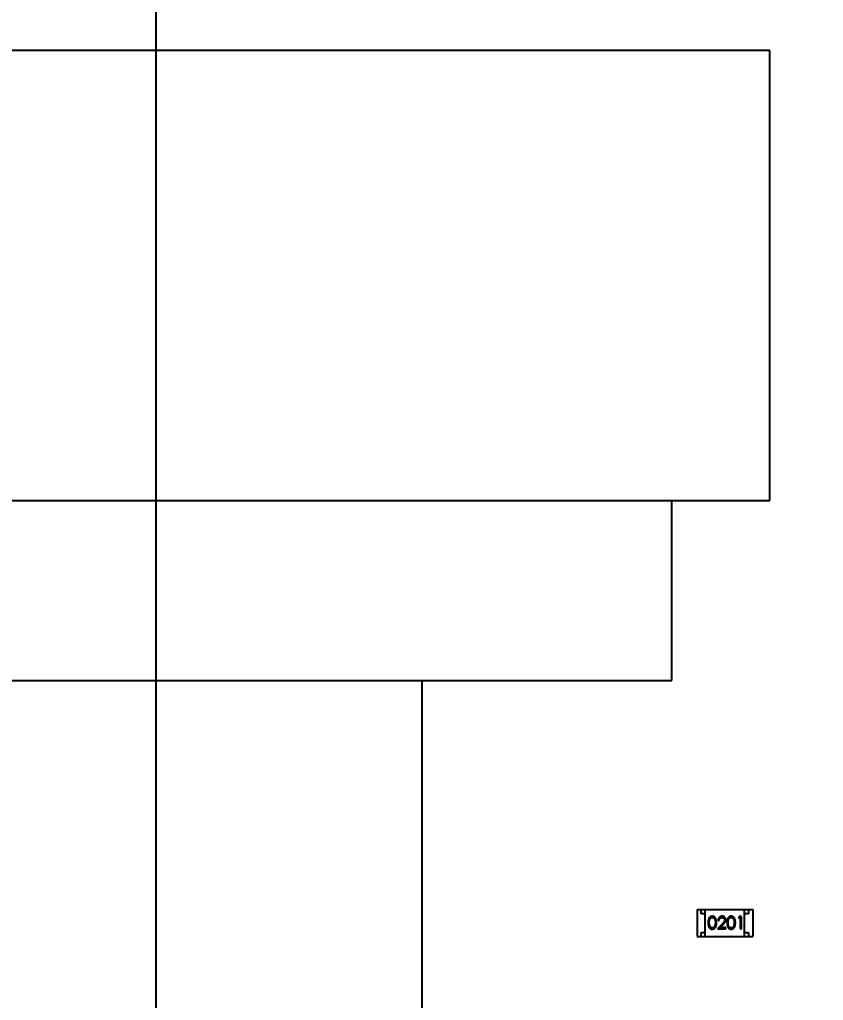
# Model space of a CAD drawing. Header units: inches. Extents: x -13 to 240, y -18 to 126.
# Drawn here: x 196.41 to 206.23, y 70.85 to 82.84 of the extents above; entities that cross this region are included whole.
import ezdxf

# ---------------------------------------------------------------- set-up
doc = ezdxf.new("R2010")
doc.units = ezdxf.units.IN
doc.header["$LTSCALE"] = 1.21
doc.header["$MEASUREMENT"] = 0
doc.header["$PDMODE"] = 3
doc.header["$PDSIZE"] = 0.3125
doc.layers.get('0').update_dxf_attribs({"linetype": 'CONTINUOUS'})
doc.layers.get('Defpoints').update_dxf_attribs({"linetype": 'CONTINUOUS'})
doc.layers.add('DIM', color=3, linetype='CONTINUOUS')
doc.styles.get("Standard").update_dxf_attribs({"font": 'txt', "width": 0.8})
doc.dimstyles.get("Standard").update_dxf_attribs({"dimtxt": 0.15625, "dimasz": 0.1875, "dimexe": 0.125, "dimexo": 0.0625, "dimgap": 0.09, "dimtad": 0, "dimtih": 1, "dimtoh": 1, "dimzin": 4, "dimdsep": 46, "dimtxsty": 'Standard', "dimblk": '_FILLED', "dimblk1": '_FILLED', "dimblk2": '_FILLED', "dimcen": 0.09, "dimazin": 1, "dimtp": 0.01, "dimtm": 0.01, "dimtfac": 1, "dimtofl": 0, "dimtmove": 0, "dimatfit": 3, "dimldrblk": '_FILLED', "dimfxl": 1, "dimtolj": 1, "dimtzin": 4, "dimarcsym": 0})

# ---------------------------------------------------------------- blocks, each defined once
blk = doc.blocks.new('_FILLED')
at = {"color": 0, "linetype": 'ByBlock'}
blk.add_solid([(0, 0), (-1, 0.1667), (-1, -0.1667)], dxfattribs=at)
blk = doc.blocks.new('*D57')
at = {"layer": 'Defpoints', "color": 0}
for p in [(222.327, 99.465), (198.077, 63.466), (232.488, 63.466)]:
    blk.add_point(p, dxfattribs=at)
at = {"layer": 'DIM', "color": 0, "lineweight": -2}
for p, q in [((222.389, 99.465), (232.613, 99.465)), ((232.488, 97.465), (232.488, 84.489)), ((232.488, 65.466), (232.488, 78.442)), ((198.139, 63.466), (232.613, 63.466))]:
    blk.add_line(p, q, dxfattribs=at)
at = {"layer": 'DIM', "color": 0, "lineweight": -2, "xscale": 2, "yscale": 2, "zscale": 2}
for p, rotation in [((232.488, 99.465), 90), ((232.488, 63.466), 270)]:
    blk.add_blockref('_FILLED', p, dxfattribs=dict(at, rotation=rotation))
at = {"layer": 'DIM', "color": 0, "insert": (232.488, 81.466), "char_height": 2, "attachment_point": 5, "rotation": 90}
blk.add_mtext('\\A1;36.00', dxfattribs=at)
blk = doc.blocks.new('*D58')
at = {"layer": 'Defpoints', "color": 0}
for p in [(173.827, 113.835), (173.827, 99.465), (198.077, 63.466)]:
    blk.add_point(p, dxfattribs=at)
at = {"layer": 'DIM', "color": 0, "lineweight": -2}
for p, q in [((173.827, 99.527), (173.827, 113.96)), ((198.077, 63.529), (198.077, 113.96)), ((175.827, 113.835), (182.662, 113.835)), ((196.077, 113.835), (189.242, 113.835))]:
    blk.add_line(p, q, dxfattribs=at)
at = {"layer": 'DIM', "color": 0, "lineweight": -2, "xscale": 2, "yscale": 2, "zscale": 2, "rotation": 180}
blk.add_blockref('_FILLED', (173.827, 113.835), dxfattribs=at)
at = {"layer": 'DIM', "color": 0, "lineweight": -2, "xscale": 2, "yscale": 2, "zscale": 2}
blk.add_blockref('_FILLED', (198.077, 113.835), dxfattribs=at)
at = {"layer": 'DIM', "color": 0, "insert": (185.952, 113.835), "char_height": 2, "attachment_point": 5}
blk.add_mtext('\\A1;24.25', dxfattribs=at)

msp = doc.modelspace()

# ---------------------------------------------------------------- linework, layer by layer
at = {"color": 7, "linetype": 'Continuous'}
for p, q in [((205.577, 82.466), (190.577, 82.466)), ((205.577, 76.966), (205.577, 82.466)), ((190.577, 76.966), (205.577, 76.966)), ((204.377, 74.766), (204.377, 76.966)), ((191.777, 74.766), (204.377, 74.766)), ((201.327, 68.066), (201.327, 74.766)), ((204.687, 71.964), (204.687, 71.634)), ((204.687, 71.964), (205.367, 71.964)), ((204.737, 71.914), (204.737, 71.964)), ((204.787, 71.634), (204.787, 71.964)), ((205.267, 71.634), (205.267, 71.964)), ((205.317, 71.964), (205.317, 71.914)), ((205.367, 71.964), (205.367, 71.634)), ((204.787, 71.914), (204.737, 71.914)), ((204.944, 71.833), (204.957, 71.833)), ((205.201, 71.879), (205.192, 71.864)), ((205.192, 71.864), (205.215, 71.864)), ((205.228, 71.879), (205.201, 71.879)), ((205.215, 71.864), (205.215, 71.729)), ((205.228, 71.729), (205.228, 71.879)), ((205.317, 71.914), (205.267, 71.914)), ((204.911, 71.804), (204.905, 71.766)), ((204.996, 71.791), (204.938, 71.729)), ((204.938, 71.729), (205.04, 71.729)), ((204.97, 71.744), (205.008, 71.785)), ((205.04, 71.744), (204.97, 71.744)), ((205.04, 71.729), (205.04, 71.744)), ((205.142, 71.804), (205.136, 71.766)), ((205.215, 71.729), (205.228, 71.729)), ((204.687, 71.634), (205.367, 71.634)), ((204.737, 71.634), (204.737, 71.684)), ((204.737, 71.684), (204.787, 71.684)), ((205.267, 71.684), (205.317, 71.684)), ((205.317, 71.684), (205.317, 71.634))]:
    msp.add_line(p, q, dxfattribs=at)
for points, knots in [([(204.873, 71.883), (204.872, 71.883), (204.869, 71.883), (204.866, 71.882), (204.862, 71.882), (204.859, 71.881), (204.856, 71.88), (204.853, 71.878), (204.85, 71.877), (204.847, 71.875), (204.844, 71.872), (204.841, 71.87), (204.839, 71.867), (204.836, 71.864), (204.834, 71.861), (204.832, 71.858), (204.83, 71.854), (204.829, 71.85), (204.827, 71.846), (204.826, 71.841), (204.825, 71.836), (204.824, 71.83), (204.823, 71.824), (204.823, 71.818), (204.823, 71.811), (204.823, 71.806), (204.823, 71.804)], [0, 0, 0, 0, 0.033742, 0.066533, 0.099153, 0.13154, 0.164087, 0.196563, 0.229707, 0.263315, 0.297504, 0.331686, 0.366482, 0.4021, 0.438958, 0.476748, 0.515985, 0.556589, 0.599519, 0.645765, 0.695487, 0.748721, 0.805687, 0.866754, 0.931405, 1, 1, 1, 1]), ([(204.836, 71.804), (204.836, 71.806), (204.836, 71.81), (204.836, 71.816), (204.837, 71.821), (204.837, 71.826), (204.838, 71.83), (204.839, 71.835), (204.839, 71.838), (204.841, 71.842), (204.842, 71.845), (204.843, 71.848), (204.845, 71.85), (204.846, 71.853), (204.848, 71.855), (204.85, 71.857), (204.852, 71.859), (204.855, 71.862), (204.859, 71.864), (204.863, 71.866), (204.868, 71.867), (204.871, 71.867), (204.873, 71.868)], [0, 0, 0, 0, 0.073302, 0.142286, 0.206253, 0.266017, 0.321612, 0.372532, 0.419497, 0.462398, 0.502825, 0.541489, 0.579034, 0.615143, 0.650298, 0.684912, 0.718701, 0.752189, 0.817245, 0.879117, 0.939613, 1, 1, 1, 1]), ([(204.924, 71.804), (204.924, 71.806), (204.924, 71.811), (204.924, 71.817), (204.924, 71.824), (204.923, 71.829), (204.922, 71.835), (204.921, 71.84), (204.919, 71.845), (204.918, 71.849), (204.916, 71.853), (204.914, 71.857), (204.912, 71.861), (204.91, 71.864), (204.907, 71.867), (204.905, 71.87), (204.902, 71.872), (204.899, 71.875), (204.896, 71.877), (204.893, 71.878), (204.89, 71.88), (204.887, 71.881), (204.883, 71.882), (204.88, 71.882), (204.876, 71.883), (204.874, 71.883), (204.873, 71.883)], [0, 0, 0, 0, 0.065278, 0.127205, 0.186168, 0.241675, 0.294115, 0.343609, 0.390387, 0.434463, 0.476646, 0.517002, 0.555936, 0.593716, 0.630057, 0.665601, 0.700745, 0.734917, 0.768681, 0.802087, 0.834849, 0.867433, 0.900138, 0.932806, 0.966212, 1, 1, 1, 1]), ([(204.873, 71.868), (204.875, 71.867), (204.878, 71.867), (204.883, 71.866), (204.888, 71.864), (204.891, 71.862), (204.894, 71.859), (204.896, 71.857), (204.898, 71.855), (204.9, 71.853), (204.902, 71.85), (204.903, 71.847), (204.905, 71.844), (204.906, 71.84), (204.907, 71.837), (204.908, 71.833), (204.909, 71.829), (204.91, 71.824), (204.91, 71.819), (204.911, 71.815), (204.911, 71.809), (204.911, 71.806), (204.911, 71.804)], [0, 0, 0, 0, 0.059689, 0.119507, 0.181075, 0.246162, 0.279894, 0.314468, 0.350403, 0.387474, 0.426147, 0.466624, 0.508745, 0.553328, 0.600058, 0.649177, 0.700552, 0.754894, 0.811825, 0.871514, 0.934319, 1, 1, 1, 1]), ([(204.993, 71.883), (204.991, 71.883), (204.988, 71.883), (204.983, 71.882), (204.978, 71.881), (204.974, 71.879), (204.97, 71.877), (204.966, 71.875), (204.962, 71.872), (204.958, 71.869), (204.955, 71.865), (204.952, 71.861), (204.95, 71.857), (204.948, 71.853), (204.946, 71.848), (204.945, 71.843), (204.944, 71.838), (204.944, 71.835), (204.944, 71.833)], [0, 0, 0, 0, 0.06445, 0.126725, 0.187421, 0.247417, 0.306749, 0.366595, 0.427749, 0.490235, 0.553031, 0.614805, 0.676505, 0.738096, 0.801021, 0.864897, 0.931209, 1, 1, 1, 1]), ([(204.957, 71.833), (204.957, 71.834), (204.958, 71.837), (204.958, 71.841), (204.959, 71.844), (204.96, 71.848), (204.962, 71.851), (204.964, 71.853), (204.966, 71.856), (204.968, 71.858), (204.97, 71.861), (204.973, 71.862), (204.976, 71.864), (204.979, 71.865), (204.982, 71.866), (204.985, 71.867), (204.988, 71.867), (204.991, 71.868), (204.992, 71.868)], [0, 0, 0, 0, 0.073648, 0.143686, 0.210962, 0.275557, 0.338064, 0.399311, 0.4594, 0.51934, 0.579024, 0.637809, 0.695959, 0.754122, 0.813113, 0.873453, 0.935561, 1, 1, 1, 1]), ([(204.992, 71.868), (204.993, 71.868), (204.995, 71.867), (204.998, 71.867), (205.002, 71.866), (205.005, 71.865), (205.007, 71.864), (205.01, 71.863), (205.013, 71.861), (205.015, 71.859), (205.017, 71.856), (205.019, 71.854), (205.021, 71.851), (205.022, 71.849), (205.023, 71.846), (205.024, 71.843), (205.024, 71.84), (205.024, 71.838), (205.024, 71.837)], [0, 0, 0, 0, 0.068027, 0.133505, 0.19695, 0.26027, 0.322741, 0.384982, 0.448465, 0.513424, 0.578224, 0.640011, 0.700094, 0.760067, 0.819012, 0.877878, 0.938035, 1, 1, 1, 1]), ([(205.038, 71.838), (205.038, 71.84), (205.038, 71.843), (205.037, 71.847), (205.036, 71.851), (205.035, 71.855), (205.033, 71.859), (205.031, 71.863), (205.028, 71.866), (205.025, 71.87), (205.022, 71.873), (205.019, 71.875), (205.015, 71.878), (205.011, 71.88), (205.007, 71.881), (205.002, 71.882), (204.997, 71.883), (204.994, 71.883), (204.993, 71.883)], [0, 0, 0, 0, 0.06271, 0.123347, 0.183401, 0.242828, 0.302097, 0.36242, 0.423725, 0.487032, 0.550491, 0.612709, 0.674265, 0.73617, 0.799211, 0.863483, 0.930525, 1, 1, 1, 1]), ([(205.024, 71.837), (205.024, 71.836), (205.024, 71.832), (205.023, 71.827), (205.022, 71.823), (205.02, 71.819), (205.018, 71.816), (205.016, 71.813), (205.013, 71.81), (205.011, 71.807), (205.008, 71.803), (205.004, 71.8), (205, 71.795), (204.998, 71.793), (204.996, 71.791)], [0, 0, 0, 0, 0.088014, 0.174976, 0.2638, 0.355443, 0.406413, 0.465519, 0.533076, 0.609353, 0.693899, 0.787171, 0.889197, 1, 1, 1, 1]), ([(205.008, 71.785), (205.009, 71.786), (205.012, 71.789), (205.016, 71.793), (205.019, 71.798), (205.022, 71.801), (205.025, 71.805), (205.028, 71.808), (205.03, 71.812), (205.032, 71.815), (205.035, 71.82), (205.036, 71.826), (205.038, 71.832), (205.038, 71.836), (205.038, 71.838)], [0, 0, 0, 0, 0.09953, 0.192079, 0.277712, 0.357454, 0.429648, 0.495771, 0.555538, 0.608657, 0.707578, 0.804328, 0.901298, 1, 1, 1, 1]), ([(205.103, 71.883), (205.102, 71.883), (205.1, 71.883), (205.096, 71.882), (205.093, 71.882), (205.09, 71.881), (205.087, 71.88), (205.083, 71.878), (205.08, 71.877), (205.078, 71.875), (205.075, 71.872), (205.072, 71.87), (205.07, 71.867), (205.067, 71.864), (205.065, 71.861), (205.063, 71.858), (205.061, 71.854), (205.06, 71.85), (205.058, 71.846), (205.057, 71.841), (205.056, 71.836), (205.055, 71.83), (205.054, 71.824), (205.054, 71.818), (205.053, 71.811), (205.053, 71.806), (205.053, 71.804)], [0, 0, 0, 0, 0.033742, 0.066533, 0.099153, 0.13154, 0.164087, 0.196563, 0.229707, 0.263315, 0.297504, 0.331686, 0.366482, 0.4021, 0.438958, 0.476748, 0.515985, 0.556589, 0.599519, 0.645765, 0.695487, 0.748721, 0.805687, 0.866754, 0.931405, 1, 1, 1, 1]), ([(205.067, 71.804), (205.067, 71.806), (205.067, 71.81), (205.067, 71.816), (205.067, 71.821), (205.068, 71.826), (205.069, 71.83), (205.069, 71.835), (205.07, 71.838), (205.071, 71.842), (205.073, 71.845), (205.074, 71.848), (205.075, 71.85), (205.077, 71.853), (205.079, 71.855), (205.081, 71.857), (205.083, 71.859), (205.086, 71.862), (205.089, 71.864), (205.094, 71.866), (205.099, 71.867), (205.102, 71.867), (205.104, 71.868)], [0, 0, 0, 0, 0.073302, 0.142286, 0.206253, 0.266017, 0.321612, 0.372532, 0.419497, 0.462398, 0.502825, 0.541489, 0.579034, 0.615143, 0.650298, 0.684912, 0.718701, 0.752189, 0.817245, 0.879117, 0.939613, 1, 1, 1, 1]), ([(205.155, 71.804), (205.155, 71.806), (205.155, 71.811), (205.155, 71.817), (205.154, 71.824), (205.154, 71.829), (205.153, 71.835), (205.151, 71.84), (205.15, 71.845), (205.148, 71.849), (205.147, 71.853), (205.145, 71.857), (205.143, 71.861), (205.14, 71.864), (205.138, 71.867), (205.135, 71.87), (205.133, 71.872), (205.13, 71.875), (205.127, 71.877), (205.124, 71.878), (205.121, 71.88), (205.117, 71.881), (205.114, 71.882), (205.111, 71.882), (205.107, 71.883), (205.105, 71.883), (205.103, 71.883)], [0, 0, 0, 0, 0.065278, 0.127205, 0.186168, 0.241675, 0.294115, 0.343609, 0.390387, 0.434463, 0.476646, 0.517002, 0.555936, 0.593716, 0.630057, 0.665601, 0.700745, 0.734917, 0.768681, 0.802087, 0.834849, 0.867433, 0.900138, 0.932806, 0.966212, 1, 1, 1, 1]), ([(205.104, 71.868), (205.106, 71.867), (205.109, 71.867), (205.114, 71.866), (205.118, 71.864), (205.122, 71.862), (205.125, 71.859), (205.127, 71.857), (205.129, 71.855), (205.131, 71.853), (205.132, 71.85), (205.134, 71.847), (205.135, 71.844), (205.137, 71.84), (205.138, 71.837), (205.139, 71.833), (205.14, 71.829), (205.141, 71.824), (205.141, 71.819), (205.142, 71.815), (205.142, 71.809), (205.142, 71.806), (205.142, 71.804)], [0, 0, 0, 0, 0.059689, 0.119507, 0.181075, 0.246162, 0.279894, 0.314468, 0.350403, 0.387474, 0.426147, 0.466624, 0.508745, 0.553328, 0.600058, 0.649177, 0.700552, 0.754894, 0.811825, 0.871514, 0.934319, 1, 1, 1, 1]), ([(204.823, 71.804), (204.823, 71.802), (204.823, 71.797), (204.823, 71.79), (204.823, 71.784), (204.824, 71.778), (204.825, 71.772), (204.826, 71.767), (204.827, 71.763), (204.829, 71.758), (204.831, 71.754), (204.832, 71.75), (204.834, 71.747), (204.837, 71.744), (204.839, 71.741), (204.841, 71.738), (204.844, 71.736), (204.847, 71.733), (204.85, 71.732), (204.853, 71.73), (204.856, 71.728), (204.859, 71.727), (204.862, 71.726), (204.866, 71.726), (204.869, 71.725), (204.872, 71.725), (204.873, 71.725)], [0, 0, 0, 0, 0.068113, 0.132564, 0.193427, 0.250218, 0.303569, 0.353576, 0.400235, 0.443586, 0.484619, 0.524292, 0.56238, 0.599049, 0.63494, 0.669782, 0.704009, 0.737842, 0.771098, 0.803896, 0.836415, 0.868639, 0.900715, 0.933378, 0.966213, 1, 1, 1, 1]), ([(204.873, 71.741), (204.871, 71.741), (204.868, 71.741), (204.863, 71.742), (204.859, 71.744), (204.855, 71.747), (204.852, 71.749), (204.85, 71.751), (204.848, 71.753), (204.846, 71.755), (204.845, 71.758), (204.843, 71.761), (204.842, 71.763), (204.841, 71.767), (204.839, 71.77), (204.839, 71.774), (204.838, 71.778), (204.837, 71.782), (204.837, 71.787), (204.836, 71.793), (204.836, 71.798), (204.836, 71.802), (204.836, 71.804)], [0, 0, 0, 0, 0.060034, 0.120278, 0.182348, 0.247919, 0.281641, 0.315701, 0.350322, 0.385703, 0.421819, 0.459196, 0.497866, 0.538301, 0.58121, 0.628183, 0.679403, 0.734699, 0.794074, 0.858416, 0.927049, 1, 1, 1, 1]), ([(204.873, 71.725), (204.874, 71.725), (204.876, 71.725), (204.88, 71.726), (204.883, 71.726), (204.887, 71.727), (204.89, 71.729), (204.893, 71.73), (204.896, 71.732), (204.899, 71.734), (204.902, 71.736), (204.905, 71.738), (204.907, 71.741), (204.91, 71.744), (204.912, 71.748), (204.914, 71.751), (204.916, 71.755), (204.918, 71.759), (204.919, 71.763), (204.921, 71.768), (204.922, 71.773), (204.923, 71.779), (204.924, 71.785), (204.924, 71.791), (204.924, 71.797), (204.924, 71.802), (204.924, 71.804)], [0, 0, 0, 0, 0.033824, 0.067298, 0.10028, 0.133019, 0.165736, 0.198792, 0.232372, 0.266409, 0.301016, 0.336196, 0.371972, 0.408574, 0.446394, 0.485225, 0.525372, 0.567224, 0.611081, 0.65775, 0.70702, 0.759235, 0.814484, 0.873227, 0.934937, 1, 1, 1, 1]), ([(204.905, 71.766), (204.905, 71.765), (204.904, 71.763), (204.903, 71.76), (204.901, 71.758), (204.9, 71.755), (204.898, 71.753), (204.896, 71.751), (204.894, 71.749), (204.891, 71.746), (204.888, 71.744), (204.883, 71.742), (204.878, 71.741), (204.875, 71.741), (204.873, 71.741)], [0, 0, 0, 0, 0.075949, 0.148549, 0.218996, 0.286119, 0.351826, 0.416074, 0.478265, 0.540325, 0.660405, 0.774606, 0.887187, 1, 1, 1, 1]), ([(205.053, 71.804), (205.053, 71.802), (205.053, 71.797), (205.054, 71.79), (205.054, 71.784), (205.055, 71.778), (205.056, 71.772), (205.057, 71.767), (205.058, 71.763), (205.06, 71.758), (205.061, 71.754), (205.063, 71.75), (205.065, 71.747), (205.067, 71.744), (205.07, 71.741), (205.072, 71.738), (205.075, 71.736), (205.078, 71.733), (205.081, 71.732), (205.084, 71.73), (205.087, 71.728), (205.09, 71.727), (205.093, 71.726), (205.096, 71.726), (205.1, 71.725), (205.102, 71.725), (205.103, 71.725)], [0, 0, 0, 0, 0.068113, 0.132564, 0.193427, 0.250218, 0.303569, 0.353576, 0.400235, 0.443586, 0.484619, 0.524292, 0.56238, 0.599049, 0.63494, 0.669782, 0.704009, 0.737842, 0.771098, 0.803896, 0.836415, 0.868639, 0.900715, 0.933378, 0.966213, 1, 1, 1, 1]), ([(205.104, 71.741), (205.102, 71.741), (205.099, 71.741), (205.094, 71.742), (205.089, 71.744), (205.086, 71.747), (205.083, 71.749), (205.081, 71.751), (205.079, 71.753), (205.077, 71.755), (205.075, 71.758), (205.074, 71.761), (205.073, 71.763), (205.071, 71.767), (205.07, 71.77), (205.069, 71.774), (205.069, 71.778), (205.068, 71.782), (205.067, 71.787), (205.067, 71.793), (205.067, 71.798), (205.067, 71.802), (205.067, 71.804)], [0, 0, 0, 0, 0.060034, 0.120278, 0.182348, 0.247919, 0.281641, 0.315701, 0.350322, 0.385703, 0.421819, 0.459196, 0.497866, 0.538301, 0.58121, 0.628183, 0.679403, 0.734699, 0.794074, 0.858416, 0.927049, 1, 1, 1, 1]), ([(205.103, 71.725), (205.105, 71.725), (205.107, 71.725), (205.111, 71.726), (205.114, 71.726), (205.117, 71.727), (205.121, 71.729), (205.124, 71.73), (205.127, 71.732), (205.13, 71.734), (205.133, 71.736), (205.136, 71.738), (205.138, 71.741), (205.141, 71.744), (205.143, 71.748), (205.145, 71.751), (205.147, 71.755), (205.149, 71.759), (205.15, 71.763), (205.151, 71.768), (205.153, 71.773), (205.154, 71.779), (205.154, 71.785), (205.155, 71.791), (205.155, 71.797), (205.155, 71.802), (205.155, 71.804)], [0, 0, 0, 0, 0.033824, 0.067298, 0.10028, 0.133019, 0.165736, 0.198792, 0.232372, 0.266409, 0.301016, 0.336196, 0.371972, 0.408574, 0.446394, 0.485225, 0.525372, 0.567224, 0.611081, 0.65775, 0.70702, 0.759235, 0.814484, 0.873227, 0.934937, 1, 1, 1, 1]), ([(205.136, 71.766), (205.136, 71.765), (205.135, 71.763), (205.134, 71.76), (205.132, 71.758), (205.131, 71.755), (205.129, 71.753), (205.127, 71.751), (205.125, 71.749), (205.122, 71.746), (205.118, 71.744), (205.114, 71.742), (205.109, 71.741), (205.106, 71.741), (205.104, 71.741)], [0, 0, 0, 0, 0.075949, 0.148549, 0.218996, 0.286119, 0.351826, 0.416074, 0.478265, 0.540325, 0.660405, 0.774606, 0.887187, 1, 1, 1, 1])]:
    msp.add_open_spline(points, degree=3, knots=knots, dxfattribs=at)

# ---------------------------------------------------------------- dimensions: what is measured, and where the dimension line sits
at = {"layer": 'DIM'}
dim = msp.add_linear_dim(base=(173.827, 113.835), p1=(198.077, 63.466), p2=(173.827, 99.465), dimstyle='Standard', override={"dimtxt": 2, "dimasz": 2, "dimtih": 0, "dimtoh": 0, "dimzin": 0, "dimcen": 0.198, "dimadec": 0, "dimazin": 0, "dimtp": 0, "dimtm": 0, "dimtdec": 4, "dimtzin": 0}, dxfattribs=at)
dim.commit()
dim.dimension.update_dxf_attribs({"geometry": '*D58', "text_midpoint": (185.952, 113.835)})
dim = msp.add_linear_dim(base=(232.488, 63.466), p1=(222.327, 99.465), p2=(198.077, 63.466), angle=90, dimstyle='Standard', override={"dimtxt": 2, "dimasz": 2, "dimtih": 0, "dimtoh": 0, "dimzin": 0, "dimcen": 0.198, "dimadec": 0, "dimazin": 0, "dimtp": 0, "dimtm": 0, "dimtdec": 4, "dimtzin": 0}, dxfattribs=at)
dim.commit()
dim.dimension.update_dxf_attribs({"geometry": '*D57', "text_midpoint": (232.488, 81.466)})

doc.saveas('drawing.dxf')
